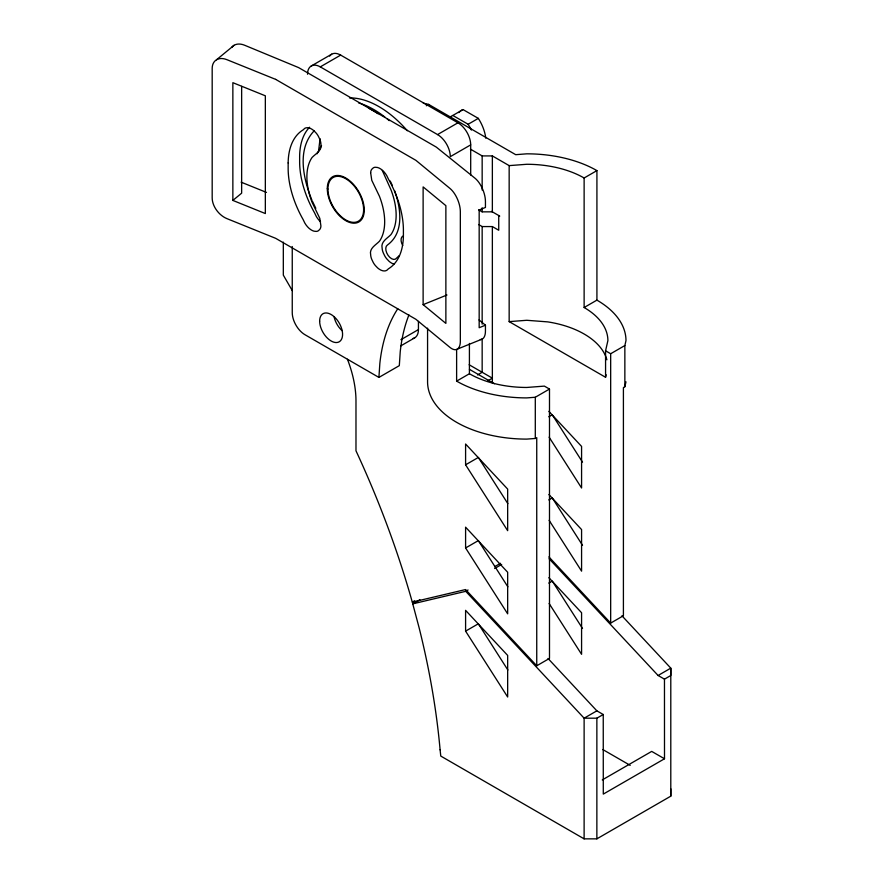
<?xml version="1.0" encoding="UTF-8"?>
<svg xmlns="http://www.w3.org/2000/svg" width="883" height="883" viewBox="0 0 883 883"><rect width="100%" height="100%" fill="white"/><g stroke="black" fill="none" stroke-linecap="round" stroke-linejoin="round"><path stroke-width="1.32" d="M347.438 359.249A90.132 52.031 60 0 1 355.981 400.97L355.981 450.794A636.179 367.306 60 0 1 412.295 602.14L465.595 589.546L536.743 665.782L549.491 658.42L549.491 389.061L535.297 397.251L526.776 397.902A99.205 57.274 0 0 1 456.621 381.125L456.621 349.436M456.621 381.125L469.414 373.741L469.414 343.432M482.162 339.282L482.162 372.273L477.526 374.944M482.162 324.16L482.162 226.567L478.608 224.514M482.162 226.567L492.361 226.567L492.361 383.067M427.571 328.145L427.571 381.831A99.205 57.274 0 0 0 526.776 439.105L535.297 438.465L535.297 397.251M470.374 149.117L482.162 155.916L492.361 155.916L509.16 165.618L509.16 321.622L605.572 377.284L605.572 350.794L607.89 340.628A81.115 46.832 0 0 0 584.127 307.516L584.127 177.991L596.919 170.607L596.919 300.132A99.205 57.274 0 0 1 625.981 340.628L624.855 345.551L624.855 386.754L623.409 387.593L623.409 615.738L610.672 623.1L548.884 556.897M621.941 615.793L670.793 668.144L670.793 796.168L596.864 838.85L584.116 838.85L584.127 718.188L465.749 591.323L412.747 603.851L418.995 627.294A636.179 367.306 60 0 1 440.098 749.777M596.864 838.85L596.864 718.188L603.244 714.513L603.288 794.104L664.502 758.773L664.469 679.159L670.815 675.495L670.793 668.144L658.089 675.484L549.071 558.707M610.672 623.1L610.672 353.741L624.855 345.551M292.251 246.523L292.251 312.659A18.024 10.408 60 0 0 304.988 334.734L378.917 377.416L379.833 363.586A217.659 125.662 60 0 1 397.758 308.752M318.575 151.004L320.065 138.741M605.572 377.284L606.146 374.745M624.855 386.754L625.981 381.831M317.074 153.785L321.522 145.552M314.348 130.64C296.533 149.017 303.299 178.962 311.953 200.264M399.237 255.64L396.467 258.211A8.113 4.68 60 0 1 388.012 255.264A8.113 4.68 60 0 1 387.449 245.01C404.491 232.604 400.849 208.046 394.613 190.717M216.512 59.779L234.083 45.287M232.858 200.419L232.858 82.682L265.341 95.805L265.341 213.554L232.858 200.419L241.644 193.178L241.644 86.391M450.595 116.722A30.795 17.792 59.9 0 1 452.824 115.463L463.012 109.569L478.321 118.377A30.795 17.815 59.9 0 1 485.771 138.167M452.824 115.463L468.145 124.271L478.321 118.377M311.28 65.982L331.666 54.205M307.538 74.238A18.024 10.408 60 0 1 320.286 66.876L340.683 55.099L457.946 122.803A18.024 10.408 60 0 1 470.694 144.878L470.694 175M426.301 105.75L428.63 104.404L515.705 154.68L526.776 153.83A99.205 57.274 0 0 1 596.919 170.607M320.286 66.876L437.549 134.58L457.946 122.803M470.694 144.878L450.297 156.655A18.024 10.408 60 0 0 437.549 134.58M400.904 339.701L418.432 329.591L418.432 321.39M400.683 345.937L414.701 337.836M378.917 377.416L399.315 365.65L400.231 351.809A217.659 125.662 60 0 1 408.939 314.922M584.127 307.516L596.919 300.132M487.648 380.871L492.361 378.156L469.149 364.756M465.595 464.811L465.595 444.017L507.659 489.094L507.659 530.672L465.595 464.811L478.343 457.449L507.857 503.663M548.784 416.776L552.261 414.767L582.515 462.14M535.297 438.465L536.743 437.626L536.743 665.782M465.595 547.968L465.595 527.173L507.659 572.25L507.659 613.828L465.595 547.968L478.343 540.606L507.857 586.82M548.784 499.933L552.261 497.924L582.515 545.297M412.295 602.14L414.679 600.76M412.747 603.851L419.878 599.734M494.612 566.698L500.495 563.299M494.612 568.52L501.676 564.447M465.749 591.323L468.067 589.987M465.595 631.135L465.595 610.352L507.659 655.418L507.659 696.996L465.595 631.135L478.343 623.773L507.857 669.998M548.784 583.1L552.261 581.091L582.515 628.475M603.244 714.513L596.864 710.837L584.127 718.188L596.864 718.188M602.261 779.932L651.698 751.4L664.502 758.773M423.123 304.646L445.871 323.399L445.871 205.662L423.123 186.898L423.123 304.646L446.964 295.01M480.275 339.558A18.024 8.444 68 0 0 485.44 331.081L485.44 325.187L479.171 327.725L479.171 209.977L485.44 207.45L485.44 201.556A18.024 8.444 68 0 0 475.109 178.311L436.279 147.086L298.62 67.605L244.525 45.199A18.024 12.053 50.5 0 0 231.743 47.384M457.317 349.138L482.416 338.984M509.16 165.618L526.776 164.282A81.115 46.832 0 0 1 584.127 177.991M509.16 321.622L526.776 320.286L547.769 321.887A81.115 46.832 0 0 1 606.886 359.789M478.608 209.801L482.162 211.843L492.361 211.843L492.361 155.916M423.299 103.19L428.63 104.404M241.147 182.174L266.467 192.406M491.522 211.357L499.734 216.103M492.361 226.567L498.729 230.242L498.729 215.529M605.572 350.794L610.672 353.741M549.491 389.061L544.392 386.114L526.776 387.46A81.115 46.832 0 0 1 469.414 373.741M469.403 369.315L494.403 383.752M658.089 675.484L664.469 679.159M602.78 749.535L630.219 765.362M584.116 838.85L440.772 756.069L440.098 749.799M479.061 319.922L485.44 325.187M548.862 411.357L581.577 446.412L581.577 487.99L549.116 437.151M548.862 494.513L581.577 529.568L581.577 571.146L549.116 520.308M548.862 577.681L581.577 612.736L581.577 654.314L549.116 603.475M548.012 658.475L596.864 710.837M468.145 124.271L470.396 128.101A30.795 17.815 59.9 0 1 471.39 130.077M292.251 290.584L283.322 275.132L283.322 242.13M390.22 181.048L392.427 185.662M312.494 201.39L315.816 208.311M382.284 170.463L390.937 189.702A55 31.755 60 0 1 390.937 234.613C387.262 238.399 380.606 241.732 382.118 248.046A10.132 5.85 60 0 0 383.995 254.348A10.132 5.85 60 0 0 387.88 260.032L389.028 261.247A13.499 7.792 60 0 0 393.973 264.105M670.793 788.806L670.793 796.168M482.162 155.916L482.162 190.022M482.162 207.759L482.162 211.843M458.884 112.627A30.795 17.792 59.9 0 1 463.012 109.569M349.48 97.936A90.132 52.031 60 0 1 407.339 130.75M418.432 329.591A18.024 10.408 60 0 1 412.99 338.509M342.174 330.739A16.225 9.371 60 0 1 334.061 316.688M358.564 102.881A90.132 52.031 60 0 1 384.9 117.075M387.085 118.83A90.132 52.031 60 0 1 389.248 120.651M329.646 56.082A18.024 10.408 60 0 1 340.683 55.099M368.719 108.212A90.132 52.031 60 0 1 378.09 113.764M402.736 245.54A8.113 4.68 60 0 1 402.736 236.18M309.591 127.229A74.569 43.057 60 0 0 299.635 156.302L299.635 162.582A74.569 43.057 60 0 0 314.591 212.902L316.257 216.379A13.499 7.792 60 0 0 320.529 221.699M288.156 162.925L288.156 169.205A74.569 43.057 60 0 0 303.112 219.525L304.79 223.002A13.499 7.792 60 0 0 314.006 231.18L315.154 231.291A10.132 5.85 60 0 0 319.039 230.088A10.132 5.85 60 0 0 320.915 225.949L319.801 218.366L312.096 202.339A55 31.755 60 0 1 312.096 157.439C315.772 153.642 322.427 150.309 320.915 144.006A10.132 5.85 60 0 0 319.039 137.693A10.132 5.85 60 0 0 315.154 132.008L314.006 130.794A13.499 7.792 60 0 0 304.79 128.322L303.112 129.878A74.569 43.057 60 0 0 288.156 162.925M370.65 172.715L371.765 180.298L379.458 196.324A55 31.755 60 0 1 379.458 241.236C375.794 245.021 369.138 248.355 370.65 254.668A10.132 5.85 60 0 0 372.527 260.971A10.132 5.85 60 0 0 376.412 266.655L377.56 267.869A13.499 7.792 60 0 0 386.776 270.341L388.443 268.796A74.569 43.057 60 0 0 403.399 235.739L403.399 229.459A74.569 43.057 60 0 0 388.443 179.139L386.776 175.662A13.499 7.792 60 0 0 377.56 167.494L376.412 167.373A10.132 5.85 60 0 0 372.527 168.576A10.132 5.85 60 0 0 370.65 172.715M275.673 79.382L226.953 59.691A18.024 12.053 50.5 0 0 212.185 68.433L212.185 197.947A18.024 12.053 50.5 0 0 226.953 218.642L275.673 238.333L415.882 319.282L449.999 347.416A18.024 8.444 68 0 0 460.341 341.224L460.341 211.71A18.024 8.444 68 0 0 449.999 188.465L415.882 160.331L275.673 79.382M319.646 321.125A16.225 9.371 60 0 0 336.853 342.527A16.225 9.371 60 0 0 336.853 319.591A16.225 9.371 60 0 0 319.646 321.125M327.935 189.028A25.232 14.569 60 0 0 354.701 222.328A25.232 14.569 60 0 0 354.701 186.644A25.232 14.569 60 0 0 327.935 189.028M327.295 188.664A26.137 15.088 60 0 0 355.021 223.156A26.137 15.088 60 0 0 355.021 186.192A26.137 15.088 60 0 0 327.295 188.664"/></g></svg>
